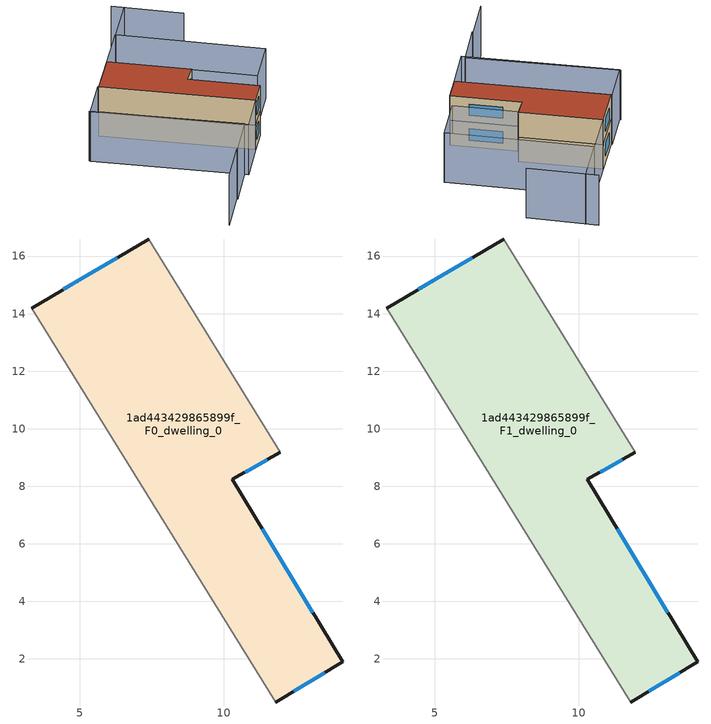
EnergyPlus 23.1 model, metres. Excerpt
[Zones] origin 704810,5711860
1ad443429865899f_F0_dwelling_0
 floor ground (EU_floor_Construction): 7.4,16.59 11.96,9.18 10.3,8.24 14.14,1.9 11.82,0.5 3.33,14.19 z0
 wall outside (EU_wall_Construction): 11.82,0.5 14.14,1.9 10.3,8.24 11.96,9.18 / 7.4,16.59 3.33,14.19 z0:3
 wall adiabatic (EU_wall_Construction): 3.33,14.19 11.82,0.5 / 11.96,9.18 7.4,16.59 z0:3
 window (EU_Window_Construction): 12.45,0.88 13.51,1.52 / 6.3,15.95 4.43,14.84 / 10.75,8.49 11.52,8.93 / 13.1,3.61 11.34,6.53 z0.81:2.19
1ad443429865899f_F1_dwelling_0
 floor to 1ad443429865899f_F0_dwelling_0 (EU_floor_Construction): 7.4,16.59 11.96,9.18 10.3,8.24 14.14,1.9 11.82,0.5 3.33,14.19 z3
 wall outside (EU_wall_Construction): 11.82,0.5 14.14,1.9 10.3,8.24 11.96,9.18 / 7.4,16.59 3.33,14.19 z3:6
 wall adiabatic (EU_wall_Construction): 3.33,14.19 11.82,0.5 / 11.96,9.18 7.4,16.59 z3:6
 window (EU_Window_Construction): 12.45,0.88 13.51,1.52 / 6.3,15.95 4.43,14.84 / 10.75,8.49 11.52,8.93 / 13.1,3.61 11.34,6.53 z3.81:5.19
 roof outside (EU_roof_Construction): 14.14,1.9 10.3,8.24 11.96,9.18 7.4,16.59 3.33,14.19 11.82,0.5 z6
shading: 3.68,-3.95 -0.43,-6.55 / -0.71,11.97 7.8,-1.48 / 7.8,-1.48 3.75,-4.04 / 19.27,16.53 15.49,22.97 / 11.71,19.2 19.72,5.93 / 19.72,5.93 15.41,3.33 / 15.41,3.33 7.4,16.59 / 7.4,16.59 11.71,19.2 / 19.72,5.93 11.73,19.15 / 11.73,19.15 16.18,21.83 / 3.28,14.28 11.82,0.5 / 11.82,0.5 7.85,-1.96 / 7.85,-1.96 -0.69,11.81 / -0.69,11.81 3.28,14.28 z0:6
[Building]
EU S2 Campaign: North Axis=0; Terrain=City; Solar Distribution=FullExterior
[Site:Location]
London: Latitude=51.5; Longitude=-0.5; Time Zone=0; Elevation=25
[SizingPeriod:WeatherFileDays]
AnnualSizingPeriod: Begin Month=1; Begin Day of Month=1; End Month=12; End Day of Month=31; Day of Week for Start Day=Monday; Use Weather File Daylight Saving Period=No; Use Weather File Rain and Snow Indicators=No
[MATERIAL]
EU_InternalMass_Material: Roughness=MediumRough; Thickness=0.1; Conductivity=1; Density=1800; Specific Heat=900; Thermal Absorptance=0.9; Solar Absorptance=0.7; Visible Absorptance=0.7
[MATERIAL:NOMASS] Roughness=MediumRough; Thermal Absorptance=0.9; Solar Absorptance=0.7; Visible Absorptance=0.7
Name | Thermal Resistance
EU_wall_NoMass | 0.555556
EU_roof_NoMass | 0.510204
EU_floor_NoMass | 1.68919
[WINDOWMATERIAL:SIMPLEGLAZINGSYSTEM]
EU_Window_SimpleGlazing: UFactor=3.96; Solar Heat Gain Coefficient=0.85; Visible Transmittance=0.85
[CONSTRUCTION]
EU_wall_Construction: EU_wall_NoMass
EU_roof_Construction: EU_roof_NoMass
EU_floor_Construction: EU_floor_NoMass
EU_Window_Construction: EU_Window_SimpleGlazing
EU_InternalMass_Construction: EU_InternalMass_Material
[ZONE] Type=1; Multiplier=1; Ceiling Height=autocalculate; Floor Area=autocalculate; Part of Total Floor Area=Yes
Name | Volume
1ad443429865899f_F0_dwelling_0 | 183.706
1ad443429865899f_F1_dwelling_0 | 183.704
[INTERNALMASS] Construction=EU_InternalMass_Construction; Surface Area=61.2351
Name | Zone or ZoneList
1ad443429865899f_F0_dwelling_0_EU_InternalMass | 1ad443429865899f_F0_dwelling_0
1ad443429865899f_F1_dwelling_0_EU_InternalMass | 1ad443429865899f_F1_dwelling_0
[OTHEREQUIPMENT] Fuel Type=Electricity; Design Level Calculation Method=Watts/Area; Power per Zone Floor Area=1; Fraction Latent=0; Fraction Radiant=0; Fraction Lost=0; Carbon Dioxide Generation Rate=0; EndUse Subcategory=EU_Step8_InternalGains
Name | Zone or ZoneList or Space or SpaceList | Schedule
EU_Step8_InternalGain_1ad443429865899f_F0_dwelling_0_f000 | 1ad443429865899f_F0_dwelling_0 | EU_Step8_GainSchedule_1ad443429865899f_F0_dwelling_0_f000
EU_Step8_InternalGain_1ad443429865899f_F1_dwelling_0_f000 | 1ad443429865899f_F1_dwelling_0 | EU_Step8_GainSchedule_1ad443429865899f_F1_dwelling_0_f000
[ZONEVENTILATION:DESIGNFLOWRATE] Schedule=EU_AlwaysOn; Design Flow Rate Calculation Method=AirChanges/Hour; Air Changes per Hour=0.48; Ventilation Type=Natural; Fan Pressure Rise=0; Fan Total Efficiency=1; Constant Term Coefficient=1; Temperature Term Coefficient=0; Velocity Term Coefficient=0; Velocity Squared Term Coefficient=0; Minimum Indoor Temperature=-100; Maximum Indoor Temperature=100; Delta Temperature=-100; Minimum Outdoor Temperature=-100; Maximum Outdoor Temperature=100; Maximum Wind Speed=40
Name | Zone or ZoneList or Space or SpaceList
EU_ConstantAir_1ad443429865899f_F0_dwelling_0 | 1ad443429865899f_F0_dwelling_0
EU_ConstantAir_1ad443429865899f_F1_dwelling_0 | 1ad443429865899f_F1_dwelling_0
[HVACTEMPLATE:THERMOSTAT] Constant Heating Setpoint=20; Constant Cooling Setpoint=50
EU_HeatOnly_1ad443429865899f_F0_dwelling_0; EU_HeatOnly_1ad443429865899f_F1_dwelling_0
[HVACTEMPLATE:ZONE:IDEALLOADSAIRSYSTEM] System Availability Schedule=EU_AlwaysOn; Maximum Heating Supply Air Temperature=50; Minimum Cooling Supply Air Temperature=13; Maximum Heating Supply Air Humidity Ratio=0.0156; Minimum Cooling Supply Air Humidity Ratio=0.0077; Heating Limit=NoLimit; Cooling Limit=NoLimit; Heating Availability Schedule=EU_AlwaysOn; Cooling Availability Schedule=EU_CoolingOff; Dehumidification Control Type=ConstantSensibleHeatRatio; Cooling Sensible Heat Ratio=0.7; Dehumidification Setpoint=60; Humidification Control Type=None; Humidification Setpoint=30; Outdoor Air Method=None; Outdoor Air Flow Rate per Person=0.00944; Outdoor Air Flow Rate per Zone Floor Area=0; Outdoor Air Flow Rate per Zone=0; Demand Controlled Ventilation Type=None; Outdoor Air Economizer Type=NoEconomizer; Heat Recovery Type=None; Sensible Heat Recovery Effectiveness=0.7; Latent Heat Recovery Effectiveness=0.65
Name | Template Thermostat
1ad443429865899f_F0_dwelling_0 | EU_HeatOnly_1ad443429865899f_F0_dwelling_0
1ad443429865899f_F1_dwelling_0 | EU_HeatOnly_1ad443429865899f_F1_dwelling_0
[SIZING:ZONE] Zone Cooling Design Supply Air Temperature Input Method=SupplyAirTemperature; Zone Cooling Design Supply Air Temperature=13; Zone Heating Design Supply Air Temperature Input Method=SupplyAirTemperature; Zone Heating Design Supply Air Temperature=50; Zone Cooling Design Supply Air Humidity Ratio=0.008; Zone Heating Design Supply Air Humidity Ratio=0.008; Cooling Design Air Flow Method=DesignDay; Cooling Design Air Flow Rate=0; Cooling Minimum Air Flow per Zone Floor Area=0.000762; Cooling Minimum Air Flow=0; Cooling Minimum Air Flow Fraction=0.2; Heating Design Air Flow Method=DesignDay; Heating Design Air Flow Rate=0; Heating Maximum Air Flow per Zone Floor Area=0.002032; Heating Maximum Air Flow=0.141576; Heating Maximum Air Flow Fraction=0.3; Account for Dedicated Outdoor Air System=No; Dedicated Outdoor Air System Control Strategy=NeutralSupplyAir; Dedicated Outdoor Air Low Setpoint Temperature for Design=autosize; Dedicated Outdoor Air High Setpoint Temperature for Design=autosize; Zone Load Sizing Method=Sensible Load Only No Latent Load; Zone Latent Cooling Design Supply Air Humidity Ratio Input Method=HumidityRatioDifference; Zone Cooling Design Supply Air Humidity Ratio Difference=0.005; Zone Latent Heating Design Supply Air Humidity Ratio Input Method=HumidityRatioDifference; Zone Humidification Design Supply Air Humidity Ratio Difference=0.005
1ad443429865899f_F0_dwelling_0; 1ad443429865899f_F1_dwelling_0
[SCHEDULE:CONSTANT]
Name | Hourly Value
EU_AlwaysOn | 1
EU_CoolingOff | 0
[SCHEDULE:FILE] Column Number=1; Rows to Skip at Top=0; Number of Hours of Data=8760; Column Separator=Comma; Interpolate to Timestep=No; Minutes per Item=60; Adjust Schedule for Daylight Savings=Yes
Name | File
EU_Step8_GainSchedule_1ad443429865899f_F0_dwelling_0_f000 | ../../schedules/1ad443429865899f/1ad443429865899f_F0_dwelling_0_f000_gain.csv
EU_Step8_GainSchedule_1ad443429865899f_F1_dwelling_0_f000 | ../../schedules/1ad443429865899f/1ad443429865899f_F1_dwelling_0_f000_gain.csv
